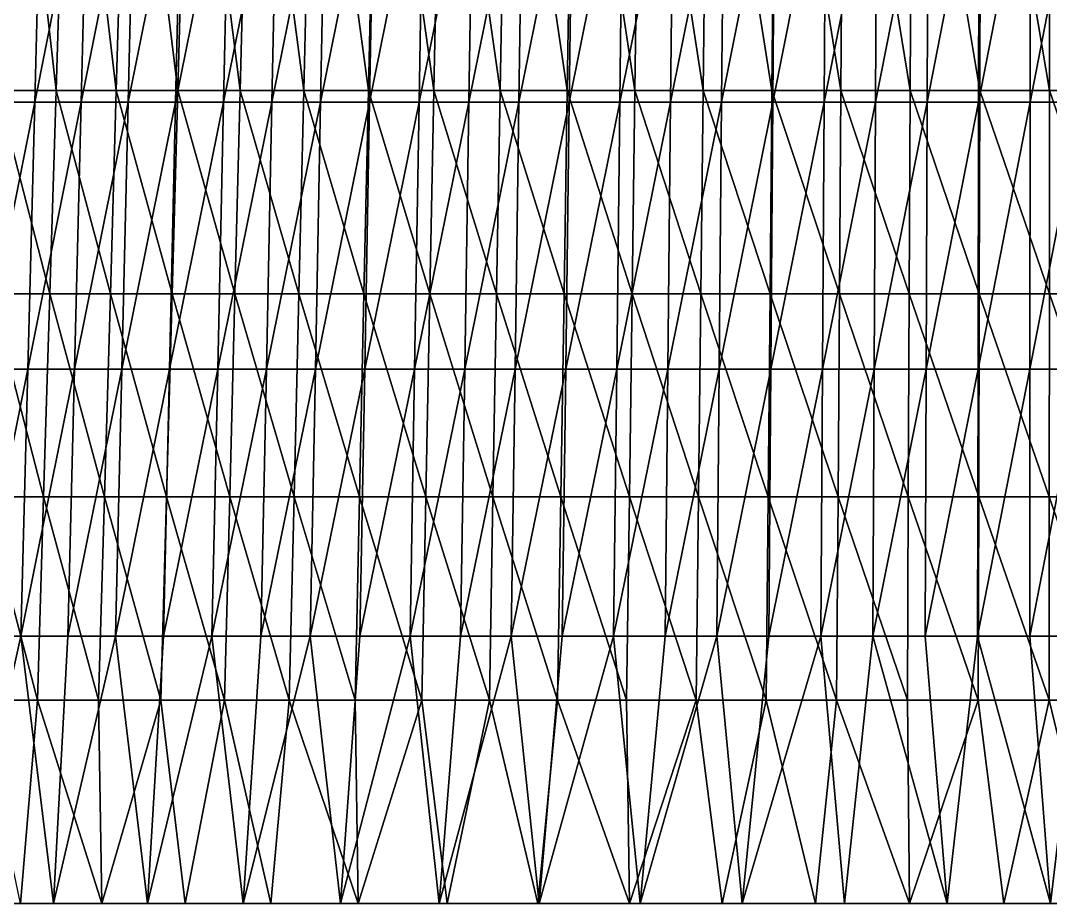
# Model space of a CAD drawing. Extents: x -53 to 3.8, y 0 to 88.2.
# Drawn here: x -35.77 to -24.65, y 0 to 9.54 of the extents above; entities that cross this region are included whole.
import ezdxf

# ---------------------------------------------------------------- set-up
doc = ezdxf.new("R2010")
doc.units = 0

msp = doc.modelspace()

# ---------------------------------------------------------------- linework, layer by layer
for points in [[(-36.0226, 8.78113, 28.6091), (-35.8811, 13.1717, 27.8129), (-35.3866, 8.78113, 29.01)], [(-35.3866, 8.78113, 29.01), (-35.8811, 13.1717, 27.8129), (-35.2517, 13.1717, 28.2053)], [(-35.2517, 13.1717, 28.2053), (-34.7367, 8.78113, 29.3877), (-35.3866, 8.78113, 29.01)], [(-34.6088, 13.1717, 28.575), (-34.7367, 8.78113, 29.3877), (-35.2517, 13.1717, 28.2053)], [(-34.6088, 13.1717, 28.575), (-34.0735, 8.78113, 29.7419), (-34.7367, 8.78113, 29.3877)], [(-33.9531, 13.1717, 28.9216), (-34.0735, 8.78113, 29.7419), (-34.6088, 13.1717, 28.575)], [(-33.9531, 13.1717, 28.9216), (-33.398, 8.78113, 30.0718), (-34.0735, 8.78113, 29.7419)], [(-33.2853, 13.1717, 29.2445), (-33.398, 8.78113, 30.0718), (-33.9531, 13.1717, 28.9216)], [(-33.398, 8.78113, 30.0718), (-33.2853, 13.1717, 29.2445), (-32.711, 8.78113, 30.3771)], [(-32.711, 8.78113, 30.3771), (-33.2853, 13.1717, 29.2445), (-32.6064, 13.1717, 29.5432)], [(-32.711, 8.78113, 30.3771), (-32.6064, 13.1717, 29.5432), (-32.0132, 8.78113, 30.6571)], [(-32.0132, 8.78113, 30.6571), (-32.6064, 13.1717, 29.5432), (-31.917, 13.1717, 29.8172)], [(-32.0132, 8.78113, 30.6571), (-31.917, 13.1717, 29.8172), (-31.3056, 8.78113, 30.9115)], [(-31.3056, 8.78113, 30.9115), (-31.917, 13.1717, 29.8172), (-31.2181, 13.1717, 30.066)], [(-31.2181, 13.1717, 30.066), (-30.5892, 8.78113, 31.14), (-31.3056, 8.78113, 30.9115)], [(-30.5106, 13.1717, 30.2896), (-30.5892, 8.78113, 31.14), (-31.2181, 13.1717, 30.066)], [(-30.5106, 13.1717, 30.2896), (-29.865, 8.78113, 31.3424), (-30.5892, 8.78113, 31.14)], [(-29.7956, 13.1717, 30.4876), (-29.865, 8.78113, 31.3424), (-30.5106, 13.1717, 30.2896)], [(-29.865, 8.78113, 31.3424), (-29.7956, 13.1717, 30.4876), (-29.1339, 8.78113, 31.5186)], [(-29.1339, 8.78113, 31.5186), (-29.7956, 13.1717, 30.4876), (-29.0739, 13.1717, 30.66)], [(-29.1339, 8.78113, 31.5186), (-29.0739, 13.1717, 30.66), (-28.397, 8.78113, 31.6684)], [(-28.397, 8.78113, 31.6684), (-29.0739, 13.1717, 30.66), (-28.3465, 13.1717, 30.8065)], [(-28.397, 8.78113, 31.6684), (-28.3465, 13.1717, 30.8065), (-27.6551, 8.78113, 31.7915)], [(-27.6551, 8.78113, 31.7915), (-28.3465, 13.1717, 30.8065), (-27.6143, 13.1717, 30.9269)], [(-27.6143, 13.1717, 30.9269), (-26.9093, 8.78113, 31.8878), (-27.6551, 8.78113, 31.7915)], [(-26.8783, 13.1717, 31.0211), (-26.9093, 8.78113, 31.8878), (-27.6143, 13.1717, 30.9269)], [(-26.8783, 13.1717, 31.0211), (-26.1604, 8.78113, 31.957), (-26.9093, 8.78113, 31.8878)], [(-26.1393, 13.1717, 31.0888), (-26.1604, 8.78113, 31.957), (-26.8783, 13.1717, 31.0211)], [(-26.1393, 13.1717, 31.0888), (-25.4096, 8.78113, 31.999), (-26.1604, 8.78113, 31.957)], [(-25.3984, 13.1717, 31.1298), (-25.4096, 8.78113, 31.999), (-26.1393, 13.1717, 31.0888)], [(-25.4096, 8.78113, 31.999), (-25.3984, 13.1717, 31.1298), (-24.6577, 8.78113, 32.0136)], [(-24.6577, 8.78113, 32.0136), (-25.3984, 13.1717, 31.1298), (-24.6565, 13.1717, 31.144)], [(-24.6577, 8.78113, 32.0136), (-24.6565, 13.1717, 31.144), (-23.9058, 8.78113, 32.0008)], [(-23.9058, 8.78113, 32.0008), (-24.6565, 13.1717, 31.144), (-23.9146, 13.1717, 31.1315)], [(-36.1151, 8.65545, 33.2138), (-35.5428, 11.5406, 32.9254), (-36.0366, 11.5406, 32.6756)], [(-35.6182, 8.65545, 33.4665), (-35.5428, 11.5406, 32.9254), (-36.1151, 8.65545, 33.2138)], [(-35.6182, 8.65545, 33.4665), (-35.0435, 11.5406, 33.1642), (-35.5428, 11.5406, 32.9254)], [(-35.1158, 8.65545, 33.7081), (-35.0435, 11.5406, 33.1642), (-35.6182, 8.65545, 33.4665)], [(-34.539, 11.5406, 33.3918), (-35.1158, 8.65545, 33.7081), (-34.6082, 8.65545, 33.9384)], [(-35.0435, 11.5406, 33.1642), (-35.1158, 8.65545, 33.7081), (-34.539, 11.5406, 33.3918)], [(-34.0296, 11.5406, 33.6082), (-34.6082, 8.65545, 33.9384), (-34.0956, 8.65545, 34.1574)], [(-34.539, 11.5406, 33.3918), (-34.6082, 8.65545, 33.9384), (-34.0296, 11.5406, 33.6082)], [(-34.0956, 8.65545, 34.1574), (-33.5155, 11.5406, 33.8132), (-34.0296, 11.5406, 33.6082)], [(-33.5781, 8.65545, 34.3648), (-33.5155, 11.5406, 33.8132), (-34.0956, 8.65545, 34.1574)], [(-33.5781, 8.65545, 34.3648), (-32.997, 11.5406, 34.0067), (-33.5155, 11.5406, 33.8132)], [(-33.0562, 8.65545, 34.5606), (-32.997, 11.5406, 34.0067), (-33.5781, 8.65545, 34.3648)], [(-32.4743, 11.5406, 34.1886), (-33.0562, 8.65545, 34.5606), (-32.53, 8.65545, 34.7446)], [(-32.997, 11.5406, 34.0067), (-33.0562, 8.65545, 34.5606), (-32.4743, 11.5406, 34.1886)], [(-31.9476, 11.5406, 34.3587), (-32.53, 8.65545, 34.7446), (-31.9998, 8.65545, 34.9167)], [(-32.4743, 11.5406, 34.1886), (-32.53, 8.65545, 34.7446), (-31.9476, 11.5406, 34.3587)], [(-31.9998, 8.65545, 34.9167), (-31.4172, 11.5406, 34.5168), (-31.9476, 11.5406, 34.3587)], [(-31.4658, 8.65545, 35.0768), (-31.4172, 11.5406, 34.5168), (-31.9998, 8.65545, 34.9167)], [(-31.4658, 8.65545, 35.0768), (-30.8833, 11.5406, 34.663), (-31.4172, 11.5406, 34.5168)], [(-30.9283, 8.65545, 35.2247), (-30.8833, 11.5406, 34.663), (-31.4658, 8.65545, 35.0768)], [(-30.3462, 11.5406, 34.797), (-30.9283, 8.65545, 35.2247), (-30.3875, 8.65545, 35.3603)], [(-30.8833, 11.5406, 34.663), (-30.9283, 8.65545, 35.2247), (-30.3462, 11.5406, 34.797)], [(-29.8062, 11.5406, 34.9188), (-30.3875, 8.65545, 35.3603), (-29.8438, 8.65545, 35.4835)], [(-30.3462, 11.5406, 34.797), (-30.3875, 8.65545, 35.3603), (-29.8062, 11.5406, 34.9188)], [(-29.8438, 8.65545, 35.4835), (-29.2636, 11.5406, 35.0283), (-29.8062, 11.5406, 34.9188)], [(-29.2974, 8.65545, 35.5944), (-29.2636, 11.5406, 35.0283), (-29.8438, 8.65545, 35.4835)], [(-29.2974, 8.65545, 35.5944), (-28.7187, 11.5406, 35.1257), (-29.2636, 11.5406, 35.0283)], [(-28.7487, 8.65545, 35.6929), (-28.7187, 11.5406, 35.1257), (-29.2974, 8.65545, 35.5944)], [(-28.1718, 11.5406, 35.2108), (-28.7487, 8.65545, 35.6929), (-28.1979, 8.65545, 35.7791)], [(-28.7187, 11.5406, 35.1257), (-28.7487, 8.65545, 35.6929), (-28.1718, 11.5406, 35.2108)], [(-27.623, 11.5406, 35.2837), (-28.1979, 8.65545, 35.7791), (-27.6452, 8.65545, 35.8528)], [(-28.1718, 11.5406, 35.2108), (-28.1979, 8.65545, 35.7791), (-27.623, 11.5406, 35.2837)], [(-27.6452, 8.65545, 35.8528), (-27.0728, 11.5406, 35.3444), (-27.623, 11.5406, 35.2837)], [(-27.0911, 8.65545, 35.9142), (-27.0728, 11.5406, 35.3444), (-27.6452, 8.65545, 35.8528)], [(-27.0911, 8.65545, 35.9142), (-26.5213, 11.5406, 35.3927), (-27.0728, 11.5406, 35.3444)], [(-26.5357, 8.65545, 35.9632), (-26.5213, 11.5406, 35.3927), (-27.0911, 8.65545, 35.9142)], [(-26.5357, 8.65545, 35.9632), (-25.9689, 11.5406, 35.4289), (-26.5213, 11.5406, 35.3927)], [(-25.9794, 8.65545, 35.9998), (-25.9689, 11.5406, 35.4289), (-26.5357, 8.65545, 35.9632)], [(-25.9794, 8.65545, 35.9998), (-25.4159, 11.5406, 35.4527), (-25.9689, 11.5406, 35.4289)], [(-25.4223, 8.65545, 36.0239), (-25.4159, 11.5406, 35.4527), (-25.9794, 8.65545, 35.9998)], [(-25.4223, 8.65545, 36.0239), (-24.8624, 11.5406, 35.4643), (-25.4159, 11.5406, 35.4527)], [(-24.8649, 8.65545, 36.0356), (-24.8624, 11.5406, 35.4643), (-25.4223, 8.65545, 36.0239)], [(-24.3088, 11.5406, 35.4635), (-24.8649, 8.65545, 36.0356), (-24.3073, 8.65545, 36.0349)], [(-24.8649, 8.65545, 36.0356), (-24.3088, 11.5406, 35.4635), (-24.8624, 11.5406, 35.4643)], [(-35.4541, 6.58584, 29.4123), (-36.0933, 6.58584, 29.0073), (-36.0226, 8.78113, 28.6091)], [(-35.3866, 8.78113, 29.01), (-35.4541, 6.58584, 29.4123), (-36.0226, 8.78113, 28.6091)], [(-34.8006, 6.58584, 29.7941), (-35.4541, 6.58584, 29.4123), (-35.3866, 8.78113, 29.01)], [(-34.7367, 8.78113, 29.3877), (-34.8006, 6.58584, 29.7941), (-35.3866, 8.78113, 29.01)], [(-34.1338, 6.58584, 30.152), (-34.8006, 6.58584, 29.7941), (-34.7367, 8.78113, 29.3877)], [(-34.0735, 8.78113, 29.7419), (-34.1338, 6.58584, 30.152), (-34.7367, 8.78113, 29.3877)], [(-33.4544, 6.58584, 30.4855), (-34.1338, 6.58584, 30.152), (-34.0735, 8.78113, 29.7419)], [(-33.398, 8.78113, 30.0718), (-33.4544, 6.58584, 30.4855), (-34.0735, 8.78113, 29.7419)], [(-32.7633, 6.58584, 30.7941), (-33.4544, 6.58584, 30.4855), (-33.398, 8.78113, 30.0718)], [(-32.711, 8.78113, 30.3771), (-32.7633, 6.58584, 30.7941), (-33.398, 8.78113, 30.0718)], [(-32.0613, 6.58584, 31.0771), (-32.7633, 6.58584, 30.7941), (-32.711, 8.78113, 30.3771)], [(-32.0132, 8.78113, 30.6571), (-32.0613, 6.58584, 31.0771), (-32.711, 8.78113, 30.3771)], [(-31.3493, 6.58584, 31.3342), (-32.0613, 6.58584, 31.0771), (-32.0132, 8.78113, 30.6571)], [(-31.3056, 8.78113, 30.9115), (-31.3493, 6.58584, 31.3342), (-32.0132, 8.78113, 30.6571)], [(-30.6285, 6.58584, 31.5652), (-31.3493, 6.58584, 31.3342), (-31.3056, 8.78113, 30.9115)], [(-30.5892, 8.78113, 31.14), (-30.6285, 6.58584, 31.5652), (-31.3056, 8.78113, 30.9115)], [(-29.8997, 6.58584, 31.7698), (-30.6285, 6.58584, 31.5652), (-30.5892, 8.78113, 31.14)], [(-29.865, 8.78113, 31.3424), (-29.8997, 6.58584, 31.7698), (-30.5892, 8.78113, 31.14)], [(-29.1639, 6.58584, 31.9479), (-29.8997, 6.58584, 31.7698), (-29.865, 8.78113, 31.3424)], [(-29.1339, 8.78113, 31.5186), (-29.1639, 6.58584, 31.9479), (-29.865, 8.78113, 31.3424)], [(-28.4222, 6.58584, 32.0994), (-29.1639, 6.58584, 31.9479), (-29.1339, 8.78113, 31.5186)], [(-28.397, 8.78113, 31.6684), (-28.4222, 6.58584, 32.0994), (-29.1339, 8.78113, 31.5186)], [(-27.6755, 6.58584, 32.2238), (-28.4222, 6.58584, 32.0994), (-28.397, 8.78113, 31.6684)], [(-27.6551, 8.78113, 31.7915), (-27.6755, 6.58584, 32.2238), (-28.397, 8.78113, 31.6684)], [(-26.9248, 6.58584, 32.3212), (-27.6755, 6.58584, 32.2238), (-27.6551, 8.78113, 31.7915)], [(-26.9093, 8.78113, 31.8878), (-26.9248, 6.58584, 32.3212), (-27.6551, 8.78113, 31.7915)], [(-26.171, 6.58584, 32.3912), (-26.9248, 6.58584, 32.3212), (-26.9093, 8.78113, 31.8878)], [(-26.1604, 8.78113, 31.957), (-26.171, 6.58584, 32.3912), (-26.9093, 8.78113, 31.8878)], [(-25.4151, 6.58584, 32.4337), (-26.171, 6.58584, 32.3912), (-26.1604, 8.78113, 31.957)], [(-25.4096, 8.78113, 31.999), (-25.4151, 6.58584, 32.4337), (-26.1604, 8.78113, 31.957)], [(-24.6583, 6.58584, 32.4484), (-25.4151, 6.58584, 32.4337), (-25.4096, 8.78113, 31.999)], [(-24.6577, 8.78113, 32.0136), (-24.6583, 6.58584, 32.4484), (-25.4096, 8.78113, 31.999)], [(-23.9014, 6.58584, 32.4354), (-24.6583, 6.58584, 32.4484), (-24.6577, 8.78113, 32.0136)], [(-23.9058, 8.78113, 32.0008), (-23.9014, 6.58584, 32.4354), (-24.6577, 8.78113, 32.0136)], [(-36.1935, 5.7703, 33.752), (-35.6182, 8.65545, 33.4665), (-36.1151, 8.65545, 33.2138)], [(-35.6937, 5.7703, 34.0077), (-35.6182, 8.65545, 33.4665), (-36.1935, 5.7703, 33.752)], [(-35.6937, 5.7703, 34.0077), (-35.1158, 8.65545, 33.7081), (-35.6182, 8.65545, 33.4665)], [(-35.1882, 5.7703, 34.252), (-35.1158, 8.65545, 33.7081), (-35.6937, 5.7703, 34.0077)], [(-34.6082, 8.65545, 33.9384), (-35.1882, 5.7703, 34.252), (-34.6774, 5.7703, 34.485)], [(-35.1158, 8.65545, 33.7081), (-35.1882, 5.7703, 34.252), (-34.6082, 8.65545, 33.9384)], [(-34.0956, 8.65545, 34.1574), (-34.6774, 5.7703, 34.485), (-34.1615, 5.7703, 34.7065)], [(-34.6082, 8.65545, 33.9384), (-34.6774, 5.7703, 34.485), (-34.0956, 8.65545, 34.1574)], [(-34.1615, 5.7703, 34.7065), (-33.5781, 8.65545, 34.3648), (-34.0956, 8.65545, 34.1574)], [(-33.6408, 5.7703, 34.9164), (-33.5781, 8.65545, 34.3648), (-34.1615, 5.7703, 34.7065)], [(-33.6408, 5.7703, 34.9164), (-33.0562, 8.65545, 34.5606), (-33.5781, 8.65545, 34.3648)], [(-33.1154, 5.7703, 35.1145), (-33.0562, 8.65545, 34.5606), (-33.6408, 5.7703, 34.9164)], [(-32.53, 8.65545, 34.7446), (-33.1154, 5.7703, 35.1145), (-32.5858, 5.7703, 35.3006)], [(-33.0562, 8.65545, 34.5606), (-33.1154, 5.7703, 35.1145), (-32.53, 8.65545, 34.7446)], [(-31.9998, 8.65545, 34.9167), (-32.5858, 5.7703, 35.3006), (-32.052, 5.7703, 35.4748)], [(-32.53, 8.65545, 34.7446), (-32.5858, 5.7703, 35.3006), (-31.9998, 8.65545, 34.9167)], [(-32.052, 5.7703, 35.4748), (-31.4658, 8.65545, 35.0768), (-31.9998, 8.65545, 34.9167)], [(-31.5144, 5.7703, 35.6367), (-31.4658, 8.65545, 35.0768), (-32.052, 5.7703, 35.4748)], [(-31.5144, 5.7703, 35.6367), (-30.9283, 8.65545, 35.2247), (-31.4658, 8.65545, 35.0768)], [(-30.9733, 5.7703, 35.7863), (-30.9283, 8.65545, 35.2247), (-31.5144, 5.7703, 35.6367)], [(-30.3875, 8.65545, 35.3603), (-30.9733, 5.7703, 35.7863), (-30.4288, 5.7703, 35.9235)], [(-30.9283, 8.65545, 35.2247), (-30.9733, 5.7703, 35.7863), (-30.3875, 8.65545, 35.3603)], [(-29.8438, 8.65545, 35.4835), (-30.4288, 5.7703, 35.9235), (-29.8813, 5.7703, 36.0482)], [(-30.3875, 8.65545, 35.3603), (-30.4288, 5.7703, 35.9235), (-29.8438, 8.65545, 35.4835)], [(-29.8813, 5.7703, 36.0482), (-29.2974, 8.65545, 35.5944), (-29.8438, 8.65545, 35.4835)], [(-29.3312, 5.7703, 36.1604), (-29.2974, 8.65545, 35.5944), (-29.8813, 5.7703, 36.0482)], [(-29.3312, 5.7703, 36.1604), (-28.7487, 8.65545, 35.6929), (-29.2974, 8.65545, 35.5944)], [(-28.7786, 5.7703, 36.2601), (-28.7487, 8.65545, 35.6929), (-29.3312, 5.7703, 36.1604)], [(-28.1979, 8.65545, 35.7791), (-28.7786, 5.7703, 36.2601), (-28.2239, 5.7703, 36.3473)], [(-28.7487, 8.65545, 35.6929), (-28.7786, 5.7703, 36.2601), (-28.1979, 8.65545, 35.7791)], [(-27.6452, 8.65545, 35.8528), (-28.2239, 5.7703, 36.3473), (-27.6674, 5.7703, 36.422)], [(-28.1979, 8.65545, 35.7791), (-28.2239, 5.7703, 36.3473), (-27.6452, 8.65545, 35.8528)], [(-27.6674, 5.7703, 36.422), (-27.0911, 8.65545, 35.9142), (-27.6452, 8.65545, 35.8528)], [(-27.1094, 5.7703, 36.4841), (-27.0911, 8.65545, 35.9142), (-27.6674, 5.7703, 36.422)], [(-27.1094, 5.7703, 36.4841), (-26.5357, 8.65545, 35.9632), (-27.0911, 8.65545, 35.9142)], [(-26.5501, 5.7703, 36.5337), (-26.5357, 8.65545, 35.9632), (-27.1094, 5.7703, 36.4841)], [(-26.5501, 5.7703, 36.5337), (-25.9794, 8.65545, 35.9998), (-26.5357, 8.65545, 35.9632)], [(-25.9898, 5.7703, 36.5707), (-25.9794, 8.65545, 35.9998), (-26.5501, 5.7703, 36.5337)], [(-25.9898, 5.7703, 36.5707), (-25.4223, 8.65545, 36.0239), (-25.9794, 8.65545, 35.9998)], [(-25.4288, 5.7703, 36.5951), (-25.4223, 8.65545, 36.0239), (-25.9898, 5.7703, 36.5707)], [(-24.8649, 8.65545, 36.0356), (-25.4288, 5.7703, 36.5951), (-24.8674, 5.7703, 36.607)], [(-25.4288, 5.7703, 36.5951), (-24.8649, 8.65545, 36.0356), (-25.4223, 8.65545, 36.0239)], [(-24.3073, 8.65545, 36.0349), (-24.8649, 8.65545, 36.0356), (-24.8674, 5.7703, 36.607)], [(-24.8674, 5.7703, 36.607), (-24.3059, 5.7703, 36.6063), (-24.3073, 8.65545, 36.0349)], [(-36.0933, 6.58584, 29.0073), (-35.5215, 4.39056, 29.8147), (-36.1641, 4.39056, 29.4054)], [(-35.4541, 6.58584, 29.4123), (-35.5215, 4.39056, 29.8147), (-36.0933, 6.58584, 29.0073)], [(-35.4541, 6.58584, 29.4123), (-34.8645, 4.39056, 30.2005), (-35.5215, 4.39056, 29.8147)], [(-34.8006, 6.58584, 29.7941), (-34.8645, 4.39056, 30.2005), (-35.4541, 6.58584, 29.4123)], [(-34.8006, 6.58584, 29.7941), (-34.194, 4.39056, 30.5621), (-34.8645, 4.39056, 30.2005)], [(-34.1338, 6.58584, 30.152), (-34.194, 4.39056, 30.5621), (-34.8006, 6.58584, 29.7941)], [(-34.1338, 6.58584, 30.152), (-33.5107, 4.39056, 30.8992), (-34.194, 4.39056, 30.5621)], [(-33.4544, 6.58584, 30.4855), (-33.5107, 4.39056, 30.8992), (-34.1338, 6.58584, 30.152)], [(-33.4544, 6.58584, 30.4855), (-32.8156, 4.39056, 31.211), (-33.5107, 4.39056, 30.8992)], [(-32.7633, 6.58584, 30.7941), (-32.8156, 4.39056, 31.211), (-33.4544, 6.58584, 30.4855)], [(-32.7633, 6.58584, 30.7941), (-32.1094, 4.39056, 31.4971), (-32.8156, 4.39056, 31.211)], [(-32.0613, 6.58584, 31.0771), (-32.1094, 4.39056, 31.4971), (-32.7633, 6.58584, 30.7941)], [(-32.1094, 4.39056, 31.4971), (-32.0613, 6.58584, 31.0771), (-31.3931, 4.39056, 31.7569)], [(-32.0613, 6.58584, 31.0771), (-31.3493, 6.58584, 31.3342), (-31.3931, 4.39056, 31.7569)], [(-31.3493, 6.58584, 31.3342), (-30.6677, 4.39056, 31.9904), (-31.3931, 4.39056, 31.7569)], [(-30.6285, 6.58584, 31.5652), (-30.6677, 4.39056, 31.9904), (-31.3493, 6.58584, 31.3342)], [(-30.6285, 6.58584, 31.5652), (-29.9344, 4.39056, 32.1972), (-30.6677, 4.39056, 31.9904)], [(-29.8997, 6.58584, 31.7698), (-29.9344, 4.39056, 32.1972), (-30.6285, 6.58584, 31.5652)], [(-29.8997, 6.58584, 31.7698), (-29.1939, 4.39056, 32.3773), (-29.9344, 4.39056, 32.1972)], [(-29.1639, 6.58584, 31.9479), (-29.1939, 4.39056, 32.3773), (-29.8997, 6.58584, 31.7698)], [(-29.1639, 6.58584, 31.9479), (-28.4474, 4.39056, 32.5303), (-29.1939, 4.39056, 32.3773)], [(-28.4222, 6.58584, 32.0994), (-28.4474, 4.39056, 32.5303), (-29.1639, 6.58584, 31.9479)], [(-28.4222, 6.58584, 32.0994), (-27.6959, 4.39056, 32.6561), (-28.4474, 4.39056, 32.5303)], [(-27.6755, 6.58584, 32.2238), (-27.6959, 4.39056, 32.6561), (-28.4222, 6.58584, 32.0994)], [(-27.6755, 6.58584, 32.2238), (-26.9402, 4.39056, 32.7545), (-27.6959, 4.39056, 32.6561)], [(-26.9248, 6.58584, 32.3212), (-26.9402, 4.39056, 32.7545), (-27.6755, 6.58584, 32.2238)], [(-26.9248, 6.58584, 32.3212), (-26.1815, 4.39056, 32.8253), (-26.9402, 4.39056, 32.7545)], [(-26.171, 6.58584, 32.3912), (-26.1815, 4.39056, 32.8253), (-26.9248, 6.58584, 32.3212)], [(-26.1815, 4.39056, 32.8253), (-26.171, 6.58584, 32.3912), (-25.4207, 4.39056, 32.8683)], [(-26.171, 6.58584, 32.3912), (-25.4151, 6.58584, 32.4337), (-25.4207, 4.39056, 32.8683)], [(-25.4151, 6.58584, 32.4337), (-24.6588, 4.39056, 32.8831), (-25.4207, 4.39056, 32.8683)], [(-24.6583, 6.58584, 32.4484), (-24.6588, 4.39056, 32.8831), (-25.4151, 6.58584, 32.4337)], [(-24.6583, 6.58584, 32.4484), (-23.897, 4.39056, 32.8701), (-24.6588, 4.39056, 32.8831)], [(-23.9014, 6.58584, 32.4354), (-23.897, 4.39056, 32.8701), (-24.6583, 6.58584, 32.4484)], [(-36.272, 2.88515, 34.2903), (-35.6937, 5.7703, 34.0077), (-36.1935, 5.7703, 33.752)], [(-35.7691, 2.88515, 34.5488), (-35.6937, 5.7703, 34.0077), (-36.272, 2.88515, 34.2903)], [(-35.7691, 2.88515, 34.5488), (-35.1882, 5.7703, 34.252), (-35.6937, 5.7703, 34.0077)], [(-35.2606, 2.88515, 34.796), (-35.1882, 5.7703, 34.252), (-35.7691, 2.88515, 34.5488)], [(-34.6774, 5.7703, 34.485), (-35.2606, 2.88515, 34.796), (-34.7466, 2.88515, 35.0317)], [(-35.1882, 5.7703, 34.252), (-35.2606, 2.88515, 34.796), (-34.6774, 5.7703, 34.485)], [(-34.1615, 5.7703, 34.7065), (-34.7466, 2.88515, 35.0317), (-34.2274, 2.88515, 35.2557)], [(-34.6774, 5.7703, 34.485), (-34.7466, 2.88515, 35.0317), (-34.1615, 5.7703, 34.7065)], [(-34.2274, 2.88515, 35.2557), (-33.6408, 5.7703, 34.9164), (-34.1615, 5.7703, 34.7065)], [(-33.7034, 2.88515, 35.468), (-33.6408, 5.7703, 34.9164), (-34.2274, 2.88515, 35.2557)], [(-33.7034, 2.88515, 35.468), (-33.1154, 5.7703, 35.1145), (-33.6408, 5.7703, 34.9164)], [(-33.1747, 2.88515, 35.6684), (-33.1154, 5.7703, 35.1145), (-33.7034, 2.88515, 35.468)], [(-32.5858, 5.7703, 35.3006), (-33.1747, 2.88515, 35.6684), (-32.6415, 2.88515, 35.8567)], [(-33.1154, 5.7703, 35.1145), (-33.1747, 2.88515, 35.6684), (-32.5858, 5.7703, 35.3006)], [(-32.052, 5.7703, 35.4748), (-32.6415, 2.88515, 35.8567), (-32.1043, 2.88515, 36.0328)], [(-32.5858, 5.7703, 35.3006), (-32.6415, 2.88515, 35.8567), (-32.052, 5.7703, 35.4748)], [(-32.1043, 2.88515, 36.0328), (-31.5144, 5.7703, 35.6367), (-32.052, 5.7703, 35.4748)], [(-31.5631, 2.88515, 36.1967), (-31.5144, 5.7703, 35.6367), (-32.1043, 2.88515, 36.0328)], [(-31.5631, 2.88515, 36.1967), (-30.9733, 5.7703, 35.7863), (-31.5144, 5.7703, 35.6367)], [(-31.0183, 2.88515, 36.348), (-30.9733, 5.7703, 35.7863), (-31.5631, 2.88515, 36.1967)], [(-30.4288, 5.7703, 35.9235), (-31.0183, 2.88515, 36.348), (-30.4701, 2.88515, 36.4868)], [(-30.9733, 5.7703, 35.7863), (-31.0183, 2.88515, 36.348), (-30.4288, 5.7703, 35.9235)], [(-29.8813, 5.7703, 36.0482), (-30.4701, 2.88515, 36.4868), (-29.9189, 2.88515, 36.613)], [(-30.4288, 5.7703, 35.9235), (-30.4701, 2.88515, 36.4868), (-29.8813, 5.7703, 36.0482)], [(-29.9189, 2.88515, 36.613), (-29.3312, 5.7703, 36.1604), (-29.8813, 5.7703, 36.0482)], [(-29.3649, 2.88515, 36.7265), (-29.3312, 5.7703, 36.1604), (-29.9189, 2.88515, 36.613)], [(-29.3649, 2.88515, 36.7265), (-28.7786, 5.7703, 36.2601), (-29.3312, 5.7703, 36.1604)], [(-28.8086, 2.88515, 36.8274), (-28.7786, 5.7703, 36.2601), (-29.3649, 2.88515, 36.7265)], [(-28.2239, 5.7703, 36.3473), (-28.8086, 2.88515, 36.8274), (-28.25, 2.88515, 36.9156)], [(-28.7786, 5.7703, 36.2601), (-28.8086, 2.88515, 36.8274), (-28.2239, 5.7703, 36.3473)], [(-27.6674, 5.7703, 36.422), (-28.25, 2.88515, 36.9156), (-27.6896, 2.88515, 36.9911)], [(-28.2239, 5.7703, 36.3473), (-28.25, 2.88515, 36.9156), (-27.6674, 5.7703, 36.422)], [(-27.6896, 2.88515, 36.9911), (-27.1094, 5.7703, 36.4841), (-27.6674, 5.7703, 36.422)], [(-27.1277, 2.88515, 37.0539), (-27.1094, 5.7703, 36.4841), (-27.6896, 2.88515, 36.9911)], [(-27.1277, 2.88515, 37.0539), (-26.5501, 5.7703, 36.5337), (-27.1094, 5.7703, 36.4841)], [(-26.5644, 2.88515, 37.1041), (-26.5501, 5.7703, 36.5337), (-27.1277, 2.88515, 37.0539)], [(-26.5644, 2.88515, 37.1041), (-25.9898, 5.7703, 36.5707), (-26.5501, 5.7703, 36.5337)], [(-26.0002, 2.88515, 37.1416), (-25.9898, 5.7703, 36.5707), (-26.5644, 2.88515, 37.1041)], [(-25.4288, 5.7703, 36.5951), (-26.0002, 2.88515, 37.1416), (-25.4352, 2.88515, 37.1663)], [(-26.0002, 2.88515, 37.1416), (-25.4288, 5.7703, 36.5951), (-25.9898, 5.7703, 36.5707)], [(-24.8674, 5.7703, 36.607), (-25.4288, 5.7703, 36.5951), (-25.4352, 2.88515, 37.1663)], [(-25.4352, 2.88515, 37.1663), (-24.8699, 2.88515, 37.1783), (-24.8674, 5.7703, 36.607)], [(-24.3059, 5.7703, 36.6063), (-24.8699, 2.88515, 37.1783), (-24.3044, 2.88515, 37.1776)], [(-24.8699, 2.88515, 37.1783), (-24.3059, 5.7703, 36.6063), (-24.8674, 5.7703, 36.607)], [(-36.1641, 4.39056, 29.4054), (-35.5889, 2.19528, 30.217), (-36.2348, 2.19528, 29.8035)], [(-35.5215, 4.39056, 29.8147), (-35.5889, 2.19528, 30.217), (-36.1641, 4.39056, 29.4054)], [(-35.5215, 4.39056, 29.8147), (-34.9285, 2.19528, 30.6068), (-35.5889, 2.19528, 30.217)], [(-34.8645, 4.39056, 30.2005), (-34.9285, 2.19528, 30.6068), (-35.5215, 4.39056, 29.8147)], [(-34.8645, 4.39056, 30.2005), (-34.2542, 2.19528, 30.9723), (-34.9285, 2.19528, 30.6068)], [(-34.194, 4.39056, 30.5621), (-34.2542, 2.19528, 30.9723), (-34.8645, 4.39056, 30.2005)], [(-34.194, 4.39056, 30.5621), (-33.5671, 2.19528, 31.3129), (-34.2542, 2.19528, 30.9723)], [(-33.5107, 4.39056, 30.8992), (-33.5671, 2.19528, 31.3129), (-34.194, 4.39056, 30.5621)], [(-33.5107, 4.39056, 30.8992), (-32.8679, 2.19528, 31.628), (-33.5671, 2.19528, 31.3129)], [(-32.8156, 4.39056, 31.211), (-32.8679, 2.19528, 31.628), (-33.5107, 4.39056, 30.8992)], [(-32.8156, 4.39056, 31.211), (-32.1575, 2.19528, 31.9171), (-32.8679, 2.19528, 31.628)], [(-32.1094, 4.39056, 31.4971), (-32.1575, 2.19528, 31.9171), (-32.8156, 4.39056, 31.211)], [(-31.4368, 2.19528, 32.1796), (-32.1575, 2.19528, 31.9171), (-32.1094, 4.39056, 31.4971)], [(-31.4368, 2.19528, 32.1796), (-32.1094, 4.39056, 31.4971), (-31.3931, 4.39056, 31.7569)], [(-31.3931, 4.39056, 31.7569), (-30.707, 2.19528, 32.4156), (-31.4368, 2.19528, 32.1796)], [(-30.6677, 4.39056, 31.9904), (-30.707, 2.19528, 32.4156), (-31.3931, 4.39056, 31.7569)], [(-30.6677, 4.39056, 31.9904), (-29.9691, 2.19528, 32.6246), (-30.707, 2.19528, 32.4156)], [(-29.9344, 4.39056, 32.1972), (-29.9691, 2.19528, 32.6246), (-30.6677, 4.39056, 31.9904)], [(-29.9344, 4.39056, 32.1972), (-29.2239, 2.19528, 32.8066), (-29.9691, 2.19528, 32.6246)], [(-29.1939, 4.39056, 32.3773), (-29.2239, 2.19528, 32.8066), (-29.9344, 4.39056, 32.1972)], [(-29.1939, 4.39056, 32.3773), (-28.4727, 2.19528, 32.9613), (-29.2239, 2.19528, 32.8066)], [(-28.4474, 4.39056, 32.5303), (-28.4727, 2.19528, 32.9613), (-29.1939, 4.39056, 32.3773)], [(-28.4474, 4.39056, 32.5303), (-27.7163, 2.19528, 33.0885), (-28.4727, 2.19528, 32.9613)], [(-27.6959, 4.39056, 32.6561), (-27.7163, 2.19528, 33.0885), (-28.4474, 4.39056, 32.5303)], [(-27.6959, 4.39056, 32.6561), (-26.9557, 2.19528, 33.1879), (-27.7163, 2.19528, 33.0885)], [(-26.9402, 4.39056, 32.7545), (-26.9557, 2.19528, 33.1879), (-27.6959, 4.39056, 32.6561)], [(-26.9402, 4.39056, 32.7545), (-26.1921, 2.19528, 33.2595), (-26.9557, 2.19528, 33.1879)], [(-26.1815, 4.39056, 32.8253), (-26.1921, 2.19528, 33.2595), (-26.9402, 4.39056, 32.7545)], [(-25.4263, 2.19528, 33.3029), (-26.1921, 2.19528, 33.2595), (-26.1815, 4.39056, 32.8253)], [(-25.4263, 2.19528, 33.3029), (-26.1815, 4.39056, 32.8253), (-25.4207, 4.39056, 32.8683)], [(-25.4207, 4.39056, 32.8683), (-24.6594, 2.19528, 33.3179), (-25.4263, 2.19528, 33.3029)], [(-24.6588, 4.39056, 32.8831), (-24.6594, 2.19528, 33.3179), (-25.4207, 4.39056, 32.8683)], [(-24.6588, 4.39056, 32.8831), (-23.8925, 2.19528, 33.3047), (-24.6594, 2.19528, 33.3179)], [(-23.897, 4.39056, 32.8701), (-23.8925, 2.19528, 33.3047), (-24.6588, 4.39056, 32.8831)], [(-36.4079, 0, 34.8021), (-35.4145, 0, 35.3048), (-35.7691, 2.88515, 34.5488)], [(-36.272, 2.88515, 34.2903), (-36.4079, 0, 34.8021), (-35.7691, 2.88515, 34.5488)], [(-35.7691, 2.88515, 34.5488), (-35.4145, 0, 35.3048), (-35.2606, 2.88515, 34.796)], [(-34.7466, 2.88515, 35.0317), (-35.4145, 0, 35.3048), (-34.3998, 0, 35.7628)], [(-35.2606, 2.88515, 34.796), (-35.4145, 0, 35.3048), (-34.7466, 2.88515, 35.0317)], [(-34.7466, 2.88515, 35.0317), (-34.3998, 0, 35.7628), (-34.2274, 2.88515, 35.2557)], [(-34.3998, 0, 35.7628), (-33.3658, 0, 36.1752), (-33.7034, 2.88515, 35.468)], [(-34.2274, 2.88515, 35.2557), (-34.3998, 0, 35.7628), (-33.7034, 2.88515, 35.468)], [(-33.7034, 2.88515, 35.468), (-33.3658, 0, 36.1752), (-33.1747, 2.88515, 35.6684)], [(-32.6415, 2.88515, 35.8567), (-33.3658, 0, 36.1752), (-32.3143, 0, 36.5411)], [(-33.1747, 2.88515, 35.6684), (-33.3658, 0, 36.1752), (-32.6415, 2.88515, 35.8567)], [(-32.6415, 2.88515, 35.8567), (-32.3143, 0, 36.5411), (-32.1043, 2.88515, 36.0328)], [(-32.3143, 0, 36.5411), (-31.2477, 0, 36.8598), (-31.5631, 2.88515, 36.1967)], [(-32.1043, 2.88515, 36.0328), (-32.3143, 0, 36.5411), (-31.5631, 2.88515, 36.1967)], [(-31.5631, 2.88515, 36.1967), (-31.2477, 0, 36.8598), (-31.0183, 2.88515, 36.348)], [(-30.4701, 2.88515, 36.4868), (-31.2477, 0, 36.8598), (-30.1679, 0, 37.1308)], [(-31.0183, 2.88515, 36.348), (-31.2477, 0, 36.8598), (-30.4701, 2.88515, 36.4868)], [(-30.4701, 2.88515, 36.4868), (-30.1679, 0, 37.1308), (-29.9189, 2.88515, 36.613)], [(-30.1679, 0, 37.1308), (-29.0771, 0, 37.3534), (-29.3649, 2.88515, 36.7265)], [(-29.9189, 2.88515, 36.613), (-30.1679, 0, 37.1308), (-29.3649, 2.88515, 36.7265)], [(-29.3649, 2.88515, 36.7265), (-29.0771, 0, 37.3534), (-28.8086, 2.88515, 36.8274)], [(-28.25, 2.88515, 36.9156), (-29.0771, 0, 37.3534), (-27.9775, 0, 37.5272)], [(-28.8086, 2.88515, 36.8274), (-29.0771, 0, 37.3534), (-28.25, 2.88515, 36.9156)], [(-28.25, 2.88515, 36.9156), (-27.9775, 0, 37.5272), (-27.6896, 2.88515, 36.9911)], [(-27.9775, 0, 37.5272), (-26.8712, 0, 37.6519), (-27.1277, 2.88515, 37.0539)], [(-27.6896, 2.88515, 36.9911), (-27.9775, 0, 37.5272), (-27.1277, 2.88515, 37.0539)], [(-27.1277, 2.88515, 37.0539), (-26.8712, 0, 37.6519), (-26.5644, 2.88515, 37.1041)], [(-25.7605, 0, 37.7272), (-26.5644, 2.88515, 37.1041), (-26.8712, 0, 37.6519)], [(-26.0002, 2.88515, 37.1416), (-26.5644, 2.88515, 37.1041), (-25.7605, 0, 37.7272)], [(-25.4352, 2.88515, 37.1663), (-26.0002, 2.88515, 37.1416), (-25.7605, 0, 37.7272)], [(-24.6475, 0, 37.753), (-25.4352, 2.88515, 37.1663), (-25.7605, 0, 37.7272)], [(-24.8699, 2.88515, 37.1783), (-25.4352, 2.88515, 37.1663), (-24.6475, 0, 37.753)], [(-24.3044, 2.88515, 37.1776), (-24.8699, 2.88515, 37.1783), (-24.6475, 0, 37.753)], [(-23.5345, 0, 37.7292), (-24.3044, 2.88515, 37.1776), (-24.6475, 0, 37.753)], [(-35.5889, 2.19528, 30.217), (-35.7713, 0, 30.5507), (-36.2348, 2.19528, 29.8035)], [(-34.8936, 0, 31.0712), (-35.7713, 0, 30.5507), (-35.5889, 2.19528, 30.217)], [(-34.9285, 2.19528, 30.6068), (-34.8936, 0, 31.0712), (-35.5889, 2.19528, 30.217)], [(-34.2542, 2.19528, 30.9723), (-34.8936, 0, 31.0712), (-34.9285, 2.19528, 30.6068)], [(-34.2542, 2.19528, 30.9723), (-33.9916, 0, 31.5484), (-34.8936, 0, 31.0712)], [(-33.5671, 2.19528, 31.3129), (-33.9916, 0, 31.5484), (-34.2542, 2.19528, 30.9723)], [(-33.5671, 2.19528, 31.3129), (-33.0676, 0, 31.9812), (-33.9916, 0, 31.5484)], [(-32.8679, 2.19528, 31.628), (-33.0676, 0, 31.9812), (-33.5671, 2.19528, 31.3129)], [(-32.8679, 2.19528, 31.628), (-32.1236, 0, 32.3686), (-33.0676, 0, 31.9812)], [(-32.1575, 2.19528, 31.9171), (-32.1236, 0, 32.3686), (-32.8679, 2.19528, 31.628)], [(-31.4368, 2.19528, 32.1796), (-32.1236, 0, 32.3686), (-32.1575, 2.19528, 31.9171)], [(-31.1618, 0, 32.7097), (-32.1236, 0, 32.3686), (-31.4368, 2.19528, 32.1796)], [(-30.707, 2.19528, 32.4156), (-31.1618, 0, 32.7097), (-31.4368, 2.19528, 32.1796)], [(-30.1847, 0, 33.0037), (-31.1618, 0, 32.7097), (-30.707, 2.19528, 32.4156)], [(-29.9691, 2.19528, 32.6246), (-30.1847, 0, 33.0037), (-30.707, 2.19528, 32.4156)], [(-29.1944, 0, 33.2498), (-30.1847, 0, 33.0037), (-29.9691, 2.19528, 32.6246)], [(-29.2239, 2.19528, 32.8066), (-29.1944, 0, 33.2498), (-29.9691, 2.19528, 32.6246)], [(-28.4727, 2.19528, 32.9613), (-29.1944, 0, 33.2498), (-29.2239, 2.19528, 32.8066)], [(-28.4727, 2.19528, 32.9613), (-28.1933, 0, 33.4476), (-29.1944, 0, 33.2498)], [(-27.7163, 2.19528, 33.0885), (-28.1933, 0, 33.4476), (-28.4727, 2.19528, 32.9613)], [(-27.7163, 2.19528, 33.0885), (-27.1839, 0, 33.5965), (-28.1933, 0, 33.4476)], [(-26.9557, 2.19528, 33.1879), (-27.1839, 0, 33.5965), (-27.7163, 2.19528, 33.0885)], [(-26.9557, 2.19528, 33.1879), (-26.1683, 0, 33.6962), (-27.1839, 0, 33.5965)], [(-26.1921, 2.19528, 33.2595), (-26.1683, 0, 33.6962), (-26.9557, 2.19528, 33.1879)], [(-25.4263, 2.19528, 33.3029), (-26.1683, 0, 33.6962), (-26.1921, 2.19528, 33.2595)], [(-25.1491, 0, 33.7465), (-26.1683, 0, 33.6962), (-25.4263, 2.19528, 33.3029)], [(-24.6594, 2.19528, 33.3179), (-25.1491, 0, 33.7465), (-25.4263, 2.19528, 33.3029)], [(-24.1287, 0, 33.7471), (-25.1491, 0, 33.7465), (-24.6594, 2.19528, 33.3179)], [(-23.8925, 2.19528, 33.3047), (-24.1287, 0, 33.7471), (-24.6594, 2.19528, 33.3179)], [(-34.8936, 0, 31.0712), (-39.2399, 0, 33.0361), (-35.7713, 0, 30.5507)], [(-38.3224, 0, 33.6666), (-39.2399, 0, 33.0361), (-34.8936, 0, 31.0712)], [(-33.9916, 0, 31.5484), (-38.3224, 0, 33.6666), (-34.8936, 0, 31.0712)], [(-37.3778, 0, 34.2557), (-38.3224, 0, 33.6666), (-33.9916, 0, 31.5484)], [(-33.0676, 0, 31.9812), (-37.3778, 0, 34.2557), (-33.9916, 0, 31.5484)], [(-36.4079, 0, 34.8021), (-37.3778, 0, 34.2557), (-33.0676, 0, 31.9812)], [(-32.1236, 0, 32.3686), (-36.4079, 0, 34.8021), (-33.0676, 0, 31.9812)], [(-35.4145, 0, 35.3048), (-36.4079, 0, 34.8021), (-32.1236, 0, 32.3686)], [(-31.1618, 0, 32.7097), (-35.4145, 0, 35.3048), (-32.1236, 0, 32.3686)], [(-34.3998, 0, 35.7628), (-35.4145, 0, 35.3048), (-31.1618, 0, 32.7097)], [(-33.3658, 0, 36.1752), (-34.3998, 0, 35.7628), (-31.1618, 0, 32.7097)], [(-30.1847, 0, 33.0037), (-33.3658, 0, 36.1752), (-31.1618, 0, 32.7097)], [(-32.3143, 0, 36.5411), (-33.3658, 0, 36.1752), (-30.1847, 0, 33.0037)], [(-29.1944, 0, 33.2498), (-32.3143, 0, 36.5411), (-30.1847, 0, 33.0037)], [(-31.2477, 0, 36.8598), (-32.3143, 0, 36.5411), (-29.1944, 0, 33.2498)], [(-28.1933, 0, 33.4476), (-31.2477, 0, 36.8598), (-29.1944, 0, 33.2498)], [(-30.1679, 0, 37.1308), (-31.2477, 0, 36.8598), (-28.1933, 0, 33.4476)], [(-29.0771, 0, 37.3534), (-30.1679, 0, 37.1308), (-28.1933, 0, 33.4476)], [(-27.1839, 0, 33.5965), (-29.0771, 0, 37.3534), (-28.1933, 0, 33.4476)], [(-27.9775, 0, 37.5272), (-29.0771, 0, 37.3534), (-27.1839, 0, 33.5965)], [(-26.1683, 0, 33.6962), (-27.9775, 0, 37.5272), (-27.1839, 0, 33.5965)], [(-26.8712, 0, 37.6519), (-27.9775, 0, 37.5272), (-26.1683, 0, 33.6962)], [(-25.7605, 0, 37.7272), (-26.8712, 0, 37.6519), (-26.1683, 0, 33.6962)], [(-25.1491, 0, 33.7465), (-25.7605, 0, 37.7272), (-26.1683, 0, 33.6962)], [(-24.6475, 0, 37.753), (-25.7605, 0, 37.7272), (-25.1491, 0, 33.7465)], [(-24.1287, 0, 33.7471), (-24.6475, 0, 37.753), (-25.1491, 0, 33.7465)], [(-23.5345, 0, 37.7292), (-24.6475, 0, 37.753), (-24.1287, 0, 33.7471)]]:
    msp.add_3dface(points)

doc.saveas('drawing.dxf')
